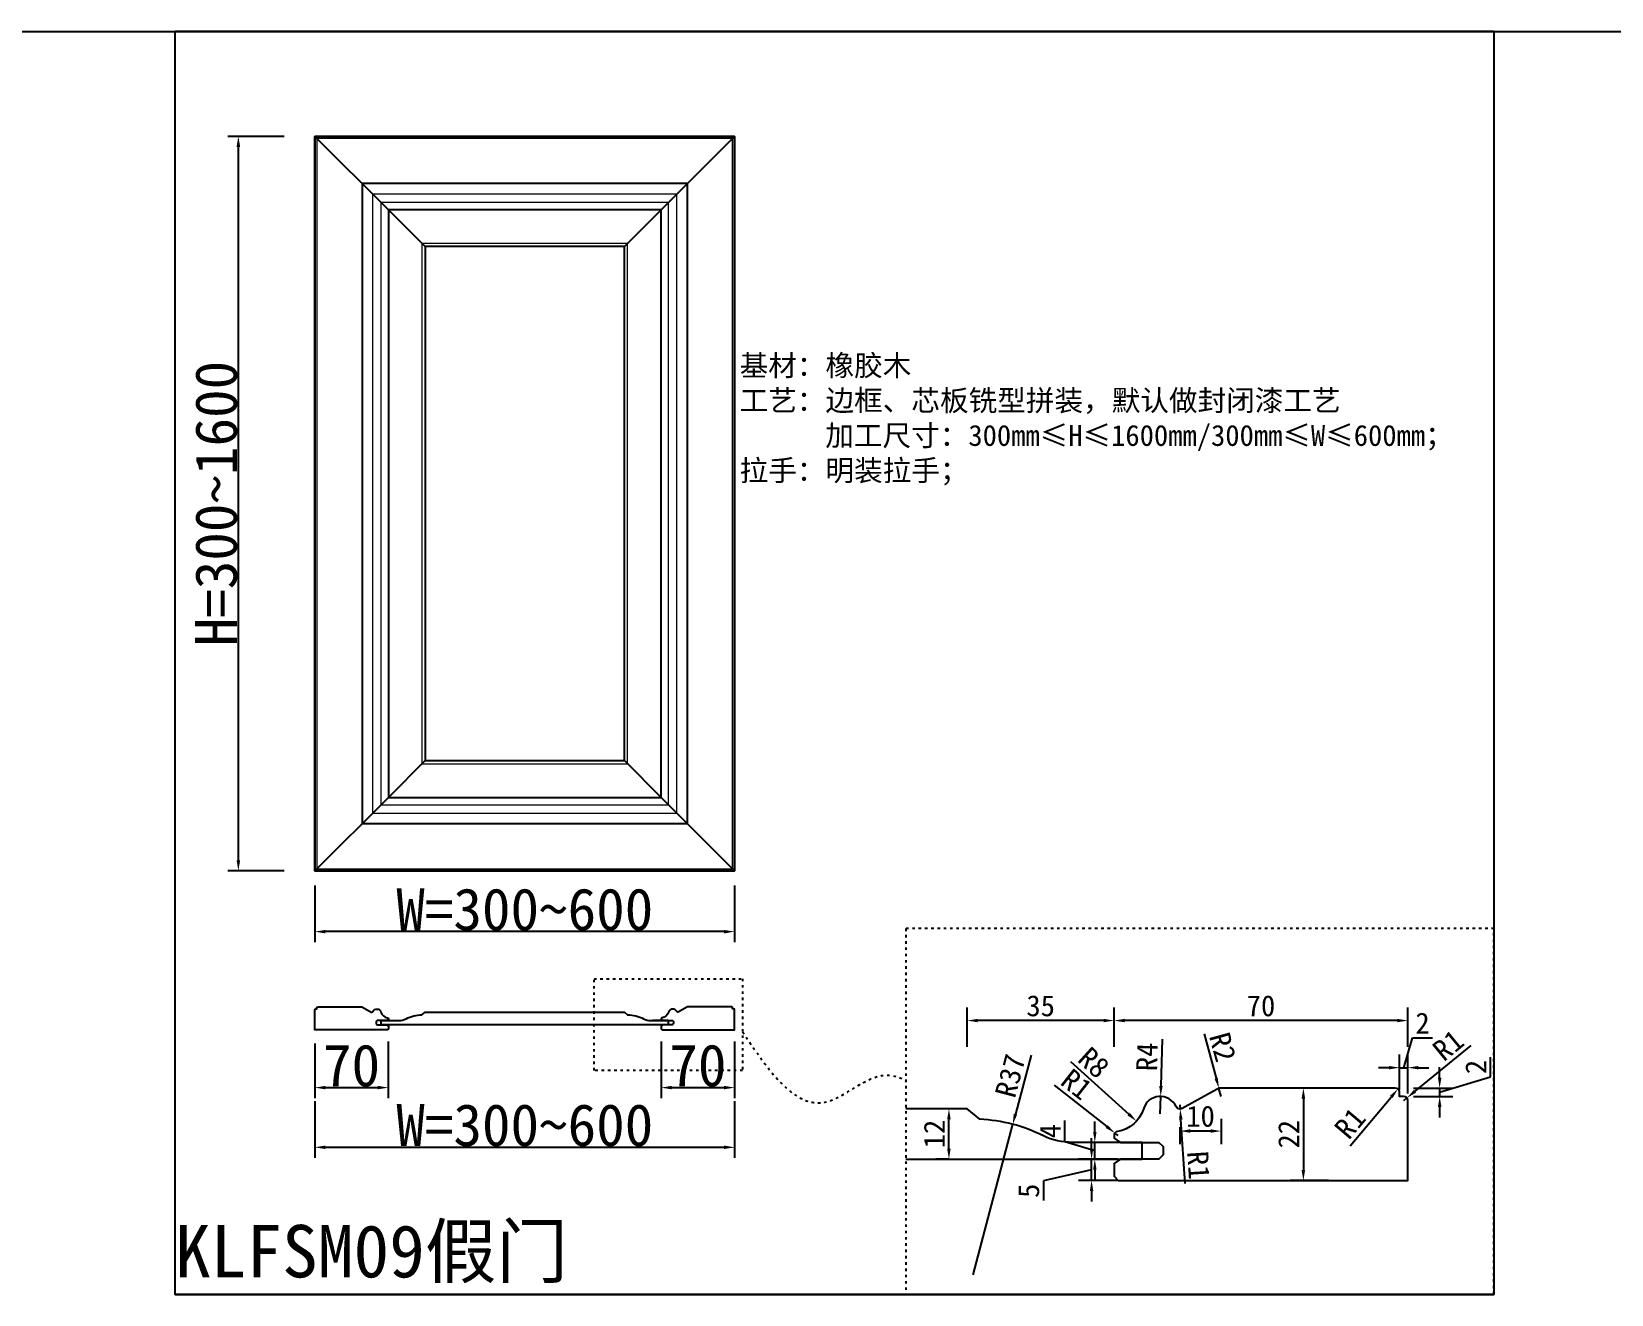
# Model space of a CAD drawing. Header units: millimetres. Extents: x 85186 to 129000, y -77269 to -36327.
# Drawn here: x 89835 to 91340, y -74245 to -73042 of the extents above; entities that cross this region are included whole.
import ezdxf

# ---------------------------------------------------------------- set-up
doc = ezdxf.new("R2010")
doc.units = ezdxf.units.MM
doc.linetypes.add('100', pattern=[30, 12, -18])
doc.layers.add('主色线', color=29, linetype='Continuous', lineweight=5)
doc.layers.add('粗实线', color=7, linetype='Continuous')
doc.styles.add('KLF-1_宋体', font='SimSun.ttf')
doc.styles.get("Standard").update_dxf_attribs({"font": 'SimSun.ttf'})
doc.styles.add('ZB_宋体', font='SimSun.ttf')
doc.dimstyles.new('ZB16-1.0+4倍大样', dxfattribs={"dimscale": 10, "dimtxt": 2, "dimasz": 1, "dimexe": 1.25, "dimexo": 0.625, "dimgap": 0.4, "dimtad": 1, "dimdec": 1, "dimlfac": 0.25, "dimtxsty": 'Standard', "dimcen": 2.5, "dimclrd": 144, "dimclre": 144, "dimclrt": 4, "dimadec": 0, "dimazin": 0, "dimtfac": 1, "dimtdec": 1, "dimtmove": 1, "dimatfit": 3, "dimfxlon": 1, "dimarcsym": 0})
doc.dimstyles.new('客来福标注小', dxfattribs={"dimscale": 20, "dimtxt": 2, "dimasz": 0.5, "dimexe": 0.5, "dimexo": 0, "dimgap": 0.05, "dimtad": 1, "dimdec": 0, "dimzin": 0, "dimdsep": 46, "dimtxsty": 'Standard', "dimcen": 0, "dimclrd": 256, "dimclre": 256, "dimclrt": 256, "dimadec": 0, "dimazin": 0, "dimtfac": 1, "dimtdec": 0, "dimtofl": 0, "dimtmove": 1, "dimatfit": 3, "dimfxl": 2.2, "dimfxlon": 1, "dimtolj": 1, "dimtzin": 0, "dimarcsym": 0})

# ---------------------------------------------------------------- blocks, each defined once
blk = doc.blocks.new('*D2889')
at = {"lineweight": -2, "transparency": 16777216}
for p, q in [((90104.5, -74006.2), (90104.5, -74058.3)), ((90174.5, -74004.3), (90174.5, -74058.3)), ((90114.5, -74048.3), (90164.5, -74048.3))]:
    blk.add_line(p, q, dxfattribs=at)
at = {"transparency": 16777216}
for points in [[(90114.5, -74046.6), (90114.5, -74049.9), (90104.5, -74048.3)], [(90164.5, -74046.6), (90164.5, -74049.9), (90174.5, -74048.3)]]:
    blk.add_solid(points, dxfattribs=at)
at = {"layer": 'Defpoints', "color": 0, "transparency": 16777216}
for p in [(90104.5, -74006.2), (90174.5, -74003.7), (90174.5, -74048.3)]:
    blk.add_point(p, dxfattribs=at)
at = {"transparency": 16777216, "insert": (90139.5, -74027.3), "char_height": 40, "attachment_point": 5, "style": 'KLF-1_宋体'}
blk.add_mtext('\\A1;70', dxfattribs=at)
blk = doc.blocks.new('*D2890')
at = {"lineweight": -2, "transparency": 16777216}
for p, q in [((90434.6, -74004.3), (90434.6, -74058.3)), ((90504.6, -74004.3), (90504.6, -74058.3)), ((90444.6, -74048.3), (90494.6, -74048.3))]:
    blk.add_line(p, q, dxfattribs=at)
at = {"transparency": 16777216}
for points in [[(90444.6, -74046.6), (90444.6, -74049.9), (90434.6, -74048.3)], [(90494.6, -74046.6), (90494.6, -74049.9), (90504.6, -74048.3)]]:
    blk.add_solid(points, dxfattribs=at)
at = {"layer": 'Defpoints', "color": 0, "transparency": 16777216}
for p in [(90434.6, -74003.7), (90504.6, -74001.6), (90504.6, -74048.3)]:
    blk.add_point(p, dxfattribs=at)
at = {"transparency": 16777216, "insert": (90469.6, -74027.3), "char_height": 40, "attachment_point": 5, "style": 'KLF-1_宋体'}
blk.add_mtext('\\A1;70', dxfattribs=at)
blk = doc.blocks.new('*D2891')
at = {"lineweight": -2, "transparency": 16777216}
for p, q in [((90104.5, -74061.2), (90104.5, -74115.2)), ((90504.6, -74061.2), (90504.6, -74115.2)), ((90494.6, -74105.2), (90114.5, -74105.2))]:
    blk.add_line(p, q, dxfattribs=at)
at = {"transparency": 16777216}
for points in [[(90114.5, -74103.5), (90114.5, -74106.8), (90104.5, -74105.2)], [(90494.6, -74103.5), (90494.6, -74106.8), (90504.6, -74105.2)]]:
    blk.add_solid(points, dxfattribs=at)
at = {"layer": 'Defpoints', "color": 0, "transparency": 16777216}
for p in [(90104.5, -74010), (90504.6, -74010), (90104.5, -74105.2)]:
    blk.add_point(p, dxfattribs=at)
at = {"transparency": 16777216, "insert": (90304.6, -74084.2), "char_height": 40, "attachment_point": 5, "style": 'KLF-1_宋体'}
blk.add_mtext('\\A1;W=300~600', dxfattribs=at)
blk = doc.blocks.new('*D2892')
at = {"lineweight": -2, "transparency": 16777216}
for p, q in [((90075.1, -73141.6), (90021.6, -73141.6)), ((90031.6, -73831.6), (90031.6, -73151.6)), ((90075.1, -73841.6), (90021.6, -73841.6))]:
    blk.add_line(p, q, dxfattribs=at)
at = {"transparency": 16777216}
for points in [[(90029.9, -73151.6), (90033.3, -73151.6), (90031.6, -73141.6)], [(90029.9, -73831.6), (90033.3, -73831.6), (90031.6, -73841.6)]]:
    blk.add_solid(points, dxfattribs=at)
at = {"layer": 'Defpoints', "color": 0, "transparency": 16777216}
for p in [(90031.6, -73141.6), (90075.1, -73141.6), (90075.1, -73841.6)]:
    blk.add_point(p, dxfattribs=at)
at = {"transparency": 16777216, "insert": (90010.6, -73491.6), "char_height": 40, "attachment_point": 5, "rotation": 90, "style": 'KLF-1_宋体'}
blk.add_mtext('\\A1;H=300~1600', dxfattribs=at)
blk = doc.blocks.new('*D2893')
at = {"color": 144, "lineweight": -2, "transparency": 16777216}
for p, q in [((90708.9, -74068.5), (90696.4, -74068.5)), ((90708.9, -74106.5), (90708.9, -74078.5)), ((90708.9, -74116.5), (90696.4, -74116.5))]:
    blk.add_line(p, q, dxfattribs=at)
at = {"color": 144, "transparency": 16777216}
for points in [[(90707.2, -74078.5), (90710.5, -74078.5), (90708.9, -74068.5)], [(90707.2, -74106.5), (90710.5, -74106.5), (90708.9, -74116.5)]]:
    blk.add_solid(points, dxfattribs=at)
at = {"layer": 'Defpoints', "color": 0, "transparency": 16777216}
for p in [(90708.9, -74068.5), (90713.8, -74068.5), (90713.8, -74116.5)]:
    blk.add_point(p, dxfattribs=at)
at = {"color": 4, "transparency": 16777216, "insert": (90694.9, -74092.5), "char_height": 20, "attachment_point": 5, "rotation": 90}
blk.add_mtext('12', dxfattribs=at)
blk = doc.blocks.new('*D2894')
at = {"color": 144, "lineweight": -2, "transparency": 16777216}
for p, q in [((90866.3, -74009.4), (90866.3, -73971.9)), ((91146.3, -74009.4), (91146.3, -73971.9)), ((91136.3, -73984.4), (90876.3, -73984.4))]:
    blk.add_line(p, q, dxfattribs=at)
at = {"color": 144, "transparency": 16777216}
for points in [[(90876.3, -73982.7), (90876.3, -73986), (90866.3, -73984.4)], [(91136.3, -73982.7), (91136.3, -73986), (91146.3, -73984.4)]]:
    blk.add_solid(points, dxfattribs=at)
at = {"layer": 'Defpoints', "color": 0, "transparency": 16777216}
for p in [(90866.3, -73984.4), (91146.3, -74043), (90866.3, -74064.1)]:
    blk.add_point(p, dxfattribs=at)
at = {"color": 4, "transparency": 16777216, "insert": (91006.3, -73970.4), "char_height": 20, "attachment_point": 5}
blk.add_mtext('70', dxfattribs=at)
blk = doc.blocks.new('*D2895')
at = {"color": 144, "lineweight": -2, "transparency": 16777216}
for p, q in [((90726.3, -74009.4), (90726.3, -73971.9)), ((90866.3, -74009.4), (90866.3, -73971.9)), ((90856.3, -73984.4), (90736.3, -73984.4))]:
    blk.add_line(p, q, dxfattribs=at)
at = {"color": 144, "transparency": 16777216}
for points in [[(90736.3, -73982.7), (90736.3, -73986), (90726.3, -73984.4)], [(90856.3, -73982.7), (90856.3, -73986), (90866.3, -73984.4)]]:
    blk.add_solid(points, dxfattribs=at)
at = {"layer": 'Defpoints', "color": 0, "transparency": 16777216}
for p in [(90726.3, -73984.4), (90726.3, -74038.5), (90866.3, -74064.1)]:
    blk.add_point(p, dxfattribs=at)
at = {"color": 4, "transparency": 16777216, "insert": (90796.3, -73970.4), "char_height": 20, "attachment_point": 5}
blk.add_mtext('35', dxfattribs=at)
blk = doc.blocks.new('*D2896')
at = {"color": 144, "lineweight": -2, "transparency": 16777216}
for p, q in [((91070.6, -74048.7), (91034.2, -74048.7)), ((91046.7, -74058.7), (91046.7, -74126.7)), ((91070.6, -74136.7), (91034.2, -74136.7))]:
    blk.add_line(p, q, dxfattribs=at)
at = {"color": 144, "transparency": 16777216}
for points in [[(91045, -74058.7), (91048.4, -74058.7), (91046.7, -74048.7)], [(91045, -74126.7), (91048.4, -74126.7), (91046.7, -74136.7)]]:
    blk.add_solid(points, dxfattribs=at)
at = {"layer": 'Defpoints', "color": 0, "transparency": 16777216}
for p in [(91076.9, -74048.7), (91046.7, -74136.7), (91076.9, -74136.7)]:
    blk.add_point(p, dxfattribs=at)
at = {"color": 4, "transparency": 16777216, "insert": (91032.7, -74092.7), "char_height": 20, "attachment_point": 5, "rotation": 90}
blk.add_mtext('22', dxfattribs=at)
blk = doc.blocks.new('*D2897')
at = {"color": 144, "lineweight": -2, "transparency": 16777216}
for p, q in [((90819.4, -74099.9), (90819.4, -74079.6)), ((90847.9, -74090.5), (90847.9, -74080.5)), ((90847.9, -74108.5), (90819.4, -74099.9)), ((90849.1, -74100.5), (90835.4, -74100.5)), ((90847.9, -74116.5), (90847.9, -74100.5)), ((90847.9, -74116.5), (90847.9, -74100.5)), ((90849.1, -74116.5), (90835.4, -74116.5)), ((90847.9, -74126.5), (90847.9, -74136.5))]:
    blk.add_line(p, q, dxfattribs=at)
at = {"color": 144, "transparency": 16777216}
for points in [[(90846.3, -74090.5), (90849.6, -74090.5), (90847.9, -74100.5)], [(90846.3, -74126.5), (90849.6, -74126.5), (90847.9, -74116.5)]]:
    blk.add_solid(points, dxfattribs=at)
at = {"layer": 'Defpoints', "color": 0, "transparency": 16777216}
for p in [(90847.9, -74100.5), (90855.3, -74100.5), (90855.3, -74116.5)]:
    blk.add_point(p, dxfattribs=at)
at = {"color": 4, "transparency": 16777216, "insert": (90805.4, -74089.8), "char_height": 20, "attachment_point": 5, "rotation": 90}
blk.add_mtext('4', dxfattribs=at)
blk = doc.blocks.new('*D2898')
at = {"color": 144, "lineweight": -2, "transparency": 16777216}
for p, q in [((90844.8, -74106.5), (90844.8, -74096.5)), ((90844.8, -74126.6), (90799, -74137.2)), ((90869.8, -74116.5), (90832.3, -74116.5)), ((90844.8, -74136.7), (90844.8, -74116.5)), ((90844.8, -74136.7), (90844.8, -74116.5)), ((90799, -74137.2), (90799, -74156)), ((90869.8, -74136.7), (90832.3, -74136.7)), ((90844.8, -74146.7), (90844.8, -74156.7))]:
    blk.add_line(p, q, dxfattribs=at)
at = {"color": 144, "transparency": 16777216}
for points in [[(90843.2, -74106.5), (90846.5, -74106.5), (90844.8, -74116.5)], [(90843.2, -74146.7), (90846.5, -74146.7), (90844.8, -74136.7)]]:
    blk.add_solid(points, dxfattribs=at)
at = {"layer": 'Defpoints', "color": 0, "transparency": 16777216}
for p in [(90844.8, -74116.5), (90884.1, -74116.5), (90884.1, -74136.7)]:
    blk.add_point(p, dxfattribs=at)
at = {"color": 4, "transparency": 16777216, "insert": (90785, -74146.6), "char_height": 20, "attachment_point": 5, "rotation": 90}
blk.add_mtext('5', dxfattribs=at)
blk = doc.blocks.new('*D2899')
at = {"color": 144, "lineweight": -2, "transparency": 16777216}
for p, q in [((91225.1, -74038.1), (91225.1, -74019.1)), ((91176.6, -74038.7), (91176.6, -74028.7)), ((91176.6, -74052.7), (91225.1, -74038.1)), ((91151.6, -74048.7), (91189.1, -74048.7)), ((91176.6, -74048.7), (91176.6, -74056.7)), ((91176.6, -74048.7), (91176.6, -74056.7)), ((91151.6, -74056.7), (91189.1, -74056.7)), ((91176.6, -74066.7), (91176.6, -74076.7))]:
    blk.add_line(p, q, dxfattribs=at)
at = {"color": 144, "transparency": 16777216}
for points in [[(91174.9, -74038.7), (91178.3, -74038.7), (91176.6, -74048.7)], [(91174.9, -74066.7), (91178.3, -74066.7), (91176.6, -74056.7)]]:
    blk.add_solid(points, dxfattribs=at)
at = {"layer": 'Defpoints', "color": 0, "transparency": 16777216}
for p in [(91114.4, -74048.7), (91140.8, -74056.7), (91176.6, -74056.7)]:
    blk.add_point(p, dxfattribs=at)
at = {"color": 4, "transparency": 16777216, "insert": (91211.1, -74028.6), "char_height": 20, "attachment_point": 5, "rotation": 90}
blk.add_mtext('2', dxfattribs=at)
blk = doc.blocks.new('*D2900')
at = {"color": 144, "lineweight": -2, "transparency": 16777216}
for p, q in [((91142.3, -74029.3), (91150.8, -74000.8)), ((91150.8, -74000.8), (91169.9, -74000.8)), ((91138.3, -74050.4), (91138.3, -74016.8)), ((91146.3, -74053.9), (91146.3, -74016.8)), ((91128.3, -74029.3), (91118.3, -74029.3)), ((91138.3, -74029.3), (91146.3, -74029.3)), ((91138.3, -74029.3), (91146.3, -74029.3)), ((91156.3, -74029.3), (91166.3, -74029.3))]:
    blk.add_line(p, q, dxfattribs=at)
at = {"color": 144, "transparency": 16777216}
for points in [[(91128.3, -74027.6), (91128.3, -74030.9), (91138.3, -74029.3)], [(91156.3, -74027.6), (91156.3, -74030.9), (91146.3, -74029.3)]]:
    blk.add_solid(points, dxfattribs=at)
at = {"layer": 'Defpoints', "color": 0, "transparency": 16777216}
for p in [(91146.3, -74029.3), (91138.3, -74056.7), (91146.3, -74060.1)]:
    blk.add_point(p, dxfattribs=at)
at = {"color": 4, "transparency": 16777216, "insert": (91160.3, -73986.8), "char_height": 20, "attachment_point": 5}
blk.add_mtext('2', dxfattribs=at)
blk = doc.blocks.new('*D2901')
at = {"color": 144, "lineweight": -2, "transparency": 16777216}
for p, q in [((90912, -74002), (90910.9, -74046.7)), ((90910.3, -74073.3), (90910.7, -74056.7))]:
    blk.add_line(p, q, dxfattribs=at)
at = {"color": 144, "transparency": 16777216}
blk.add_solid([(90909.3, -74046.6), (90912.6, -74046.7), (90910.7, -74056.7)], dxfattribs=at)
at = {"layer": 'Defpoints', "color": 0, "transparency": 16777216}
for p in [(90910.7, -74056.7), (90910.3, -74073.3)]:
    blk.add_point(p, dxfattribs=at)
at = {"color": 4, "transparency": 16777216, "insert": (90897.6, -74019), "char_height": 20, "attachment_point": 5, "rotation": 88.604}
blk.add_mtext('R4', dxfattribs=at)
blk = doc.blocks.new('*D2902')
at = {"color": 144, "lineweight": -2, "transparency": 16777216}
blk.add_line((90824.8, -74023.4), (90880.2, -74073.5), dxfattribs=at)
at = {"color": 144, "transparency": 16777216}
blk.add_solid([(90881.3, -74072.3), (90879.1, -74074.8), (90887.6, -74080.2)], dxfattribs=at)
at = {"layer": 'Defpoints', "color": 0, "transparency": 16777216}
for p in [(90864.5, -74059.3), (90887.6, -74080.2)]:
    blk.add_point(p, dxfattribs=at)
at = {"color": 4, "transparency": 16777216, "insert": (90846.9, -74024.5), "char_height": 20, "attachment_point": 5, "rotation": 317.8662}
blk.add_mtext('R8', dxfattribs=at)
blk = doc.blocks.new('*D2903')
at = {"color": 144, "lineweight": -2, "transparency": 16777216}
for p, q in [((90952, -73997), (90963.6, -74039.3)), ((90968.3, -74056.7), (90966.2, -74049))]:
    blk.add_line(p, q, dxfattribs=at)
at = {"color": 144, "transparency": 16777216}
blk.add_solid([(90965.2, -74038.9), (90962, -74039.8), (90966.2, -74049)], dxfattribs=at)
at = {"layer": 'Defpoints', "color": 0, "transparency": 16777216}
for p in [(90966.2, -74049), (90968.3, -74056.7)]:
    blk.add_point(p, dxfattribs=at)
at = {"color": 4, "transparency": 16777216, "insert": (90969.9, -74009.6), "char_height": 20, "attachment_point": 5, "rotation": 285.3427}
blk.add_mtext('R2', dxfattribs=at)
blk = doc.blocks.new('*D2904')
at = {"color": 144, "lineweight": -2, "transparency": 16777216}
for p, q in [((91206.2, -74008.2), (91153.1, -74051.8)), ((91142.3, -74060.7), (91145.4, -74058.1))]:
    blk.add_line(p, q, dxfattribs=at)
at = {"color": 144, "transparency": 16777216}
blk.add_solid([(91152, -74050.5), (91154.1, -74053.1), (91145.4, -74058.1)], dxfattribs=at)
at = {"layer": 'Defpoints', "color": 0, "transparency": 16777216}
for p in [(91142.3, -74060.7), (91145.4, -74058.1)]:
    blk.add_point(p, dxfattribs=at)
at = {"color": 4, "transparency": 16777216, "insert": (91184.7, -74007.8), "char_height": 20, "attachment_point": 5, "rotation": 39.3786}
blk.add_mtext('R1', dxfattribs=at)
blk = doc.blocks.new('*D2905')
at = {"color": 144, "lineweight": -2, "transparency": 16777216}
blk.add_line((91091.2, -74103.7), (91130.4, -74057.3), dxfattribs=at)
at = {"color": 144, "transparency": 16777216}
blk.add_solid([(91129.1, -74056.2), (91131.7, -74058.3), (91136.8, -74049.6)], dxfattribs=at)
at = {"layer": 'Defpoints', "color": 0, "transparency": 16777216}
for p in [(91134.3, -74052.7), (91136.8, -74049.6)]:
    blk.add_point(p, dxfattribs=at)
at = {"color": 4, "transparency": 16777216, "insert": (91091.1, -74082.1), "char_height": 20, "attachment_point": 5, "rotation": 49.8134}
blk.add_mtext('R1', dxfattribs=at)
blk = doc.blocks.new('*D2906')
at = {"color": 144, "lineweight": -2, "transparency": 16777216}
for p, q in [((90929, -74064.7), (90929.3, -74068.7)), ((90933.9, -74139.6), (90929.9, -74078.7))]:
    blk.add_line(p, q, dxfattribs=at)
blk.add_arc((90929, -74064.7), 4, 270, 273.6833, dxfattribs=at)
at = {"color": 144, "transparency": 16777216}
blk.add_solid([(90931.6, -74078.5), (90928.3, -74078.8), (90929.3, -74068.7)], dxfattribs=at)
at = {"layer": 'Defpoints', "color": 0, "transparency": 16777216}
for p in [(90929, -74064.7), (90929.3, -74068.7)]:
    blk.add_point(p, dxfattribs=at)
at = {"color": 4, "transparency": 16777216, "insert": (90946.8, -74122.3), "char_height": 20, "attachment_point": 5, "rotation": 273.6833}
blk.add_mtext('R1', dxfattribs=at)
blk = doc.blocks.new('*D2907')
at = {"color": 144, "lineweight": -2, "transparency": 16777216}
for p, q in [((90809.2, -74045.9), (90859.3, -74085.4)), ((90870.3, -74094), (90867.1, -74091.6))]:
    blk.add_line(p, q, dxfattribs=at)
at = {"color": 144, "transparency": 16777216}
blk.add_solid([(90860.3, -74084.1), (90858.2, -74086.7), (90867.1, -74091.6)], dxfattribs=at)
at = {"layer": 'Defpoints', "color": 0, "transparency": 16777216}
for p in [(90867.1, -74091.6), (90870.3, -74094)]:
    blk.add_point(p, dxfattribs=at)
at = {"color": 4, "transparency": 16777216, "insert": (90830.7, -74045.1), "char_height": 20, "attachment_point": 5, "rotation": 321.741}
blk.add_mtext('R1', dxfattribs=at)
blk = doc.blocks.new('*D2908')
at = {"color": 144, "lineweight": -2, "transparency": 16777216}
for p, q in [((90968.3, -74078), (90968.3, -74102.2)), ((90929, -74086), (90929, -74102.2)), ((90958.3, -74089.7), (90939, -74089.7))]:
    blk.add_line(p, q, dxfattribs=at)
at = {"color": 144, "transparency": 16777216}
for points in [[(90939, -74088), (90939, -74091.3), (90929, -74089.7)], [(90958.3, -74088), (90958.3, -74091.3), (90968.3, -74089.7)]]:
    blk.add_solid(points, dxfattribs=at)
at = {"layer": 'Defpoints', "color": 0, "transparency": 16777216}
for p in [(90929, -74079.8), (90968.3, -74071.8), (90929, -74089.7)]:
    blk.add_point(p, dxfattribs=at)
at = {"color": 4, "transparency": 16777216, "insert": (90948.7, -74075.7), "char_height": 20, "attachment_point": 5}
blk.add_mtext('10', dxfattribs=at)
blk = doc.blocks.new('*D2909')
at = {"color": 144, "lineweight": -2, "transparency": 16777216}
for p, q in [((90787.1, -74017.2), (90772.3, -74073.6)), ((90731.9, -74226.7), (90769.7, -74083.2))]:
    blk.add_line(p, q, dxfattribs=at)
at = {"color": 144, "transparency": 16777216}
blk.add_solid([(90770.6, -74073.1), (90773.9, -74074), (90769.7, -74083.2)], dxfattribs=at)
at = {"layer": 'Defpoints', "color": 0, "transparency": 16777216}
for p in [(90769.7, -74083.2), (90731.9, -74226.7)]:
    blk.add_point(p, dxfattribs=at)
at = {"color": 4, "transparency": 16777216, "insert": (90767.4, -74037), "char_height": 20, "attachment_point": 5, "rotation": 75.2365}
blk.add_mtext('R37', dxfattribs=at)
blk = doc.blocks.new('*D2910')
at = {"lineweight": -2, "transparency": 16777216}
for p, q in [((90104.5, -73855.6), (90104.5, -73909.6)), ((90504.6, -73855.6), (90504.6, -73909.6)), ((90494.6, -73899.6), (90114.5, -73899.6))]:
    blk.add_line(p, q, dxfattribs=at)
at = {"transparency": 16777216}
for points in [[(90114.5, -73898), (90114.5, -73901.3), (90104.5, -73899.6)], [(90494.6, -73898), (90494.6, -73901.3), (90504.6, -73899.6)]]:
    blk.add_solid(points, dxfattribs=at)
at = {"layer": 'Defpoints', "color": 0, "transparency": 16777216}
for p in [(90104.5, -73804.5), (90504.6, -73804.5), (90104.5, -73899.6)]:
    blk.add_point(p, dxfattribs=at)
at = {"transparency": 16777216, "insert": (90304.6, -73878.6), "char_height": 40, "attachment_point": 5, "style": 'KLF-1_宋体'}
blk.add_mtext('\\A1;W=300~600', dxfattribs=at)

msp = doc.modelspace()

# ---------------------------------------------------------------- linework, layer by layer
for p, q in [((85317.176, -73041.753), (128998.287, -73041.753)), ((91228.394, -73041.753), (89971.27, -73041.753)), ((89971.27, -73041.753), (91228.394, -73041.753)), ((90517.055, -73041.753), (90185.896, -73041.753)), ((90655.164, -73041.753), (90517.055, -73041.753)), ((90517.055, -73041.753), (90994.193, -73041.753)), ((90994.193, -73041.753), (90655.164, -73041.753)), ((91228.394, -73041.753), (90994.193, -73041.753)), ((91228.394, -73041.753), (90994.193, -73041.753)), ((89971.27, -74245.375), (91228.394, -74245.375))]:
    msp.add_line(p, q)
at = {"color": 0}
msp.add_line((89971.27, -74245.375), (89971.27, -73041.753), dxfattribs=at)
at = {"color": 3}
for q in [(89971.27, -73041.753), (91228.394, -74245.375)]:
    msp.add_line((91228.394, -73041.753), q, dxfattribs=at)
at = {"color": 250}
for p, q in [((90174.546, -73211.611), (90104.546, -73141.611)), ((90434.64, -73211.611), (90504.64, -73141.611)), ((90174.546, -73211.611), (90209.546, -73246.611)), ((90399.64, -73246.611), (90434.64, -73211.611)), ((90209.546, -73736.611), (90174.546, -73771.611)), ((90399.64, -73736.611), (90434.64, -73771.611)), ((90174.546, -73771.611), (90104.546, -73841.611)), ((90434.64, -73771.611), (90504.64, -73841.611))]:
    msp.add_line(p, q, dxfattribs=at)
at = {"color": 0}
for points in [[(89971.27, -73041.753), (91228.394, -73041.753), (91228.394, -74245.375), (89971.27, -74245.375)], [(90104.546, -73141.611), (90504.546, -73141.611), (90504.546, -73841.611), (90104.546, -73841.611)]]:
    msp.add_lwpolyline(points, close=True, dxfattribs=at)
at = {"color": 2}
msp.add_lwpolyline([(90104.546, -73841.611), (90504.546, -73841.611), (90504.546, -73141.611), (90104.546, -73141.611)], close=True, dxfattribs=at)
at = {"color": 251, "linetype": '100', "ltscale": 0.2}
for points in [[(91228.394, -73896.677), (90667.859, -73896.677), (90667.859, -74245.375), (91228.394, -74245.375)], [(90370.575, -73944.533), (90512.203, -73944.533), (90512.203, -74031.898), (90370.575, -74031.898)]]:
    msp.add_lwpolyline(points, close=True, dxfattribs=at)
at = {"color": 2}
for points in [[(90134.546, -73971.346), (90149.027, -73971.346, -0.12745819), (90149.999, -73971.597), (90158.319, -73976.22, 0.12745819), (90158.805, -73976.346), (90158.855, -73976.346, 0.29244953), (90159.763, -73975.765, -0.69337529), (90167.546, -73976.346, 0.28190012), (90173.711, -73981.701, -0.36647764), (90174.546, -73982.687), (90174.546, -73983.295), (90173.046, -73984.295), (90163.846, -73984.295), (90162.846, -73985.295), (90162.846, -73987.295), (90163.846, -73988.295), (90173.046, -73988.295), (90174.546, -73989.295), (90174.546, -73992.346), (90173.546, -73993.346), (90104.546, -73993.346), (90104.546, -73974.346, -0.41421356), (90105.546, -73973.346), (90106.546, -73973.346), (90106.546, -73972.346, -0.41421356), (90107.546, -73971.346), (90149.027, -73971.346)], [(90441.34, -73984.295), (90426.233, -73984.295), (90441.34, -73984.295), (90441.34, -73988.295), (90167.846, -73988.295), (90167.846, -73984.295), (90184.546, -73984.295, 0.11079369), (90191.381, -73982.761, -0.10682062), (90206.544, -73978.795), (90209.546, -73976.295), (90399.64, -73976.295), (90402.642, -73978.795, -0.10682062), (90417.805, -73982.761, 0.11079369), (90424.64, -73984.295), (90441.34, -73984.295), (90432.44, -73984.295)], [(90474.64, -73971.346), (90460.158, -73971.346, 0.12745819), (90459.187, -73971.597), (90450.866, -73976.22, -0.12745819), (90450.381, -73976.346), (90450.33, -73976.346, -0.29244953), (90449.422, -73975.765, 0.69337529), (90441.64, -73976.346, -0.28190012), (90435.475, -73981.701, 0.36647764), (90434.64, -73982.687), (90434.64, -73983.295), (90436.14, -73984.295), (90445.34, -73984.295), (90446.34, -73985.295), (90446.34, -73987.295), (90445.34, -73988.295), (90436.14, -73988.295), (90434.64, -73989.295), (90434.64, -73992.346), (90435.64, -73993.346), (90504.64, -73993.346), (90504.64, -73974.346, 0.41421356), (90503.64, -73973.346), (90502.64, -73973.346), (90502.64, -73972.346, 0.41421356), (90501.64, -73971.346), (90460.158, -73971.346)], [(91026.268, -74048.682), (90968.341, -74048.682, 0.12745819), (90964.455, -74049.689), (90931.174, -74068.179, -0.12745819), (90929.231, -74068.682), (90929.029, -74068.682, -0.29244953), (90925.398, -74066.36, 0.69337529), (90894.268, -74068.682, -0.28190012), (90869.608, -74090.103, 0.36647764), (90866.268, -74094.048), (90866.268, -74096.478), (90872.268, -74100.478), (90909.068, -74100.478), (90913.068, -74104.478), (90913.068, -74112.478), (90909.068, -74116.478), (90872.268, -74116.478), (90866.268, -74120.478), (90866.268, -74132.682), (90870.268, -74136.682), (91146.268, -74136.682), (91146.268, -74060.682, 0.41421356), (91142.268, -74056.682), (91138.268, -74056.682), (91138.268, -74052.682, 0.41421356), (91134.268, -74048.682), (90968.341, -74048.682)], [(90667.859, -74116.478), (90893.068, -74116.478), (90893.068, -74100.478), (90826.268, -74100.478, -0.11079369), (90798.928, -74094.345, 0.10682062), (90738.277, -74078.48), (90726.268, -74068.48), (90667.859, -74068.48)]]:
    msp.add_lwpolyline(points, format="xyb", dxfattribs=at)
at = {"color": 251, "linetype": '100', "ltscale": 0.2}
msp.add_open_spline([(90512.203, -73995.17), (90537.151, -74032.263), (90576.413, -74090.64), (90635.973, -74030.965), (90660.771, -74037.73), (90667.859, -74041.408)], degree=3, knots=[0, 0, 0, 0, 104.12393614, 163.86704004, 188.21827368, 188.21827368, 188.21827368, 188.21827368], dxfattribs=at)
at = {"layer": '主色线', "color": 250}
for points in [[(90106.546, -73839.611), (90502.64, -73839.611), (90502.64, -73143.611), (90106.546, -73143.611)], [(90159.546, -73786.611), (90449.64, -73786.611), (90449.64, -73196.611), (90159.546, -73196.611)], [(90167.546, -73778.611), (90441.64, -73778.611), (90441.64, -73204.611), (90167.546, -73204.611)], [(90206.544, -73739.613), (90402.642, -73739.613), (90402.642, -73243.609), (90206.544, -73243.609)]]:
    msp.add_lwpolyline(points, close=True, dxfattribs=at)
at = {"layer": '粗实线'}
for points in [[(90104.546, -73141.611), (90504.64, -73141.611), (90504.64, -73841.611), (90104.546, -73841.611)], [(90104.546, -73841.611), (90504.64, -73841.611), (90504.64, -73141.611), (90104.546, -73141.611)], [(90149.546, -73796.611), (90459.64, -73796.611), (90459.64, -73186.611), (90149.546, -73186.611)], [(90174.546, -73771.611), (90434.64, -73771.611), (90434.64, -73211.611), (90174.546, -73211.611)], [(90209.546, -73736.611), (90399.64, -73736.611), (90399.64, -73246.611), (90209.546, -73246.611)]]:
    msp.add_lwpolyline(points, close=True, dxfattribs=at)

# ---------------------------------------------------------------- texts
at = {"lineweight": 25, "attachment_point": 1}
for s, insert, char_height, width, style in [('基材：橡胶木     \\P工艺：边框、芯板铣型拼装，默认做封闭漆工艺\\P      加工尺寸：300mm≤H≤1600mm/300mm≤W≤600mm；\\P拉手：明装拉手；', (90509.362, -73349.963), 20, 722.3022, 'ZB_宋体'), ('KLFSM09假门', (89971.27, -74179.174), 50, 6766.6201, 'KLF-1_宋体')]:
    msp.add_mtext(s, dxfattribs=dict(at, insert=insert, char_height=char_height, width=width, style=style))

# ---------------------------------------------------------------- dimensions: what is measured, and where the dimension line sits
at = {"color": 0}
dim = msp.add_linear_dim(base=(90031.602, -73141.611), p1=(90075.084, -73841.611), p2=(90075.084, -73141.611), angle=270, text='H=300~1600', dimstyle='客来福标注小', override={"dimtxsty": 'KLF-1_宋体'}, dxfattribs=at)
dim.commit()
dim.dimension.update_dxf_attribs({"geometry": '*D2892', "text_midpoint": (90010.602, -73491.611)})
for base, p1, p2, picture, middle in [((90104.546, -73899.63), (90504.64, -73804.472), (90104.546, -73804.472), '*D2910', (90304.593, -73878.63)), ((90104.546, -74105.171), (90504.64, -74010.013), (90104.546, -74010.013), '*D2891', (90304.593, -74084.171))]:
    dim = msp.add_linear_dim(base=base, p1=p1, p2=p2, text='W=300~600', dimstyle='客来福标注小', override={"dimtxsty": 'KLF-1_宋体'}, dxfattribs=at)
    dim.commit()
    dim.dimension.update_dxf_attribs({"geometry": picture, "text_midpoint": middle})
for base, p1, p2, angle, picture, middle in [((90726.268, -73984.373), (90866.268, -74064.106), (90726.268, -74038.537), 180, '*D2895', (90796.268, -73970.373)), ((90866.268, -73984.373), (91146.268, -74043.028), (90866.268, -74064.106), 180, '*D2894', (91006.268, -73970.373)), ((91176.61, -74056.682), (91114.414, -74048.682), (91140.833, -74056.682), 90, '*D2899', (91211.11, -74034.132)), ((91046.709, -74136.682), (91076.876, -74048.682), (91076.876, -74136.682), 90, '*D2896', (91032.709, -74092.682)), ((90708.864, -74068.48), (90713.772, -74116.478), (90713.772, -74068.48), 90, '*D2893', (90694.864, -74092.479)), ((90847.944, -74100.478), (90855.329, -74116.478), (90855.329, -74100.478), 90, '*D2897', (90805.444, -74095.928))]:
    dim = msp.add_linear_dim(base=base, p1=p1, p2=p2, angle=angle, dimstyle='ZB16-1.0+4倍大样')
    dim.commit()
    dim.dimension.update_dxf_attribs({"geometry": picture, "text_midpoint": middle})
dim = msp.add_linear_dim(base=(91146.268, -74029.269), p1=(91138.268, -74056.682), p2=(91146.268, -74060.101), dimstyle='ZB16-1.0+4倍大样')
dim.commit()
dim.dimension.update_dxf_attribs({"geometry": '*D2900', "text_midpoint": (91154.818, -73986.769)})
dim = msp.add_radius_dim(center=(90968.341, -74056.682), mpoint=(90966.224, -74048.967), dimstyle='ZB16-1.0+4倍大样')
dim.commit()
dim.dimension.update_dxf_attribs({"geometry": '*D2903', "text_midpoint": (90969.945, -74009.619)})
for center, mpoint, picture, middle in [((91142.268, -74060.682), (91145.359, -74058.144), '*D2904', (91193.557, -74018.584)), ((90870.268, -74094.048), (90867.127, -74091.571), '*D2907', (90822.078, -74056.046)), ((91134.268, -74052.682), (91136.849, -74049.626), '*D2905', (91101.789, -74091.134)), ((90929.029, -74064.682), (90929.286, -74068.674), '*D2906', (90932.798, -74123.228))]:
    dim = msp.add_radius_dim(center=center, mpoint=mpoint, dimstyle='ZB16-1.0+4倍大样')
    dim.commit()
    dim.dimension.update_dxf_attribs({"geometry": picture, "text_midpoint": middle, "dimtype": 164})
for base, p1, p2, picture, middle in [((90174.546, -74048.283), (90104.546, -74006.191), (90174.546, -74003.666), '*D2889', (90139.546, -74027.283)), ((90504.64, -74048.283), (90434.64, -74003.666), (90504.64, -74001.623), '*D2890', (90469.64, -74027.283))]:
    dim = msp.add_linear_dim(base=base, p1=p1, p2=p2, dimstyle='客来福标注小', override={"dimtxsty": 'KLF-1_宋体'}, dxfattribs=at)
    dim.commit()
    dim.dimension.update_dxf_attribs({"geometry": picture, "text_midpoint": middle})
dim = msp.add_radius_dim(center=(90864.451, -74059.261), mpoint=(90887.64, -74080.239), text='R8', dimstyle='ZB16-1.0+4倍大样')
dim.commit()
dim.dimension.update_dxf_attribs({"geometry": '*D2902', "text_midpoint": (90837.459, -74034.844), "dimtype": 164})
for center, mpoint, text, picture, middle in [((90910.268, -74073.349), (90910.674, -74056.687), 'R4', '*D2901', (90897.588, -74019.005)), ((90731.895, -74226.74), (90769.712, -74083.242), 'R37', '*D2909', (90767.429, -74036.964))]:
    dim = msp.add_radius_dim(center=center, mpoint=mpoint, text=text, dimstyle='ZB16-1.0+4倍大样')
    dim.commit()
    dim.dimension.update_dxf_attribs({"geometry": picture, "text_midpoint": middle})
dim = msp.add_linear_dim(base=(90929.029, -74089.682), p1=(90968.341, -74071.754), p2=(90929.029, -74079.754), text='10', dimstyle='ZB16-1.0+4倍大样')
dim.commit()
dim.dimension.update_dxf_attribs({"geometry": '*D2908', "text_midpoint": (90948.685, -74089.682), "dimtype": 160})
dim = msp.add_linear_dim(base=(90844.824, -74116.478), p1=(90884.07, -74136.682), p2=(90884.07, -74116.478), angle=90, text='5', dimstyle='ZB16-1.0+4倍大样')
dim.commit()
dim.dimension.update_dxf_attribs({"geometry": '*D2898', "text_midpoint": (90798.99, -74141.197), "dimtype": 160})

doc.saveas('drawing.dxf')
